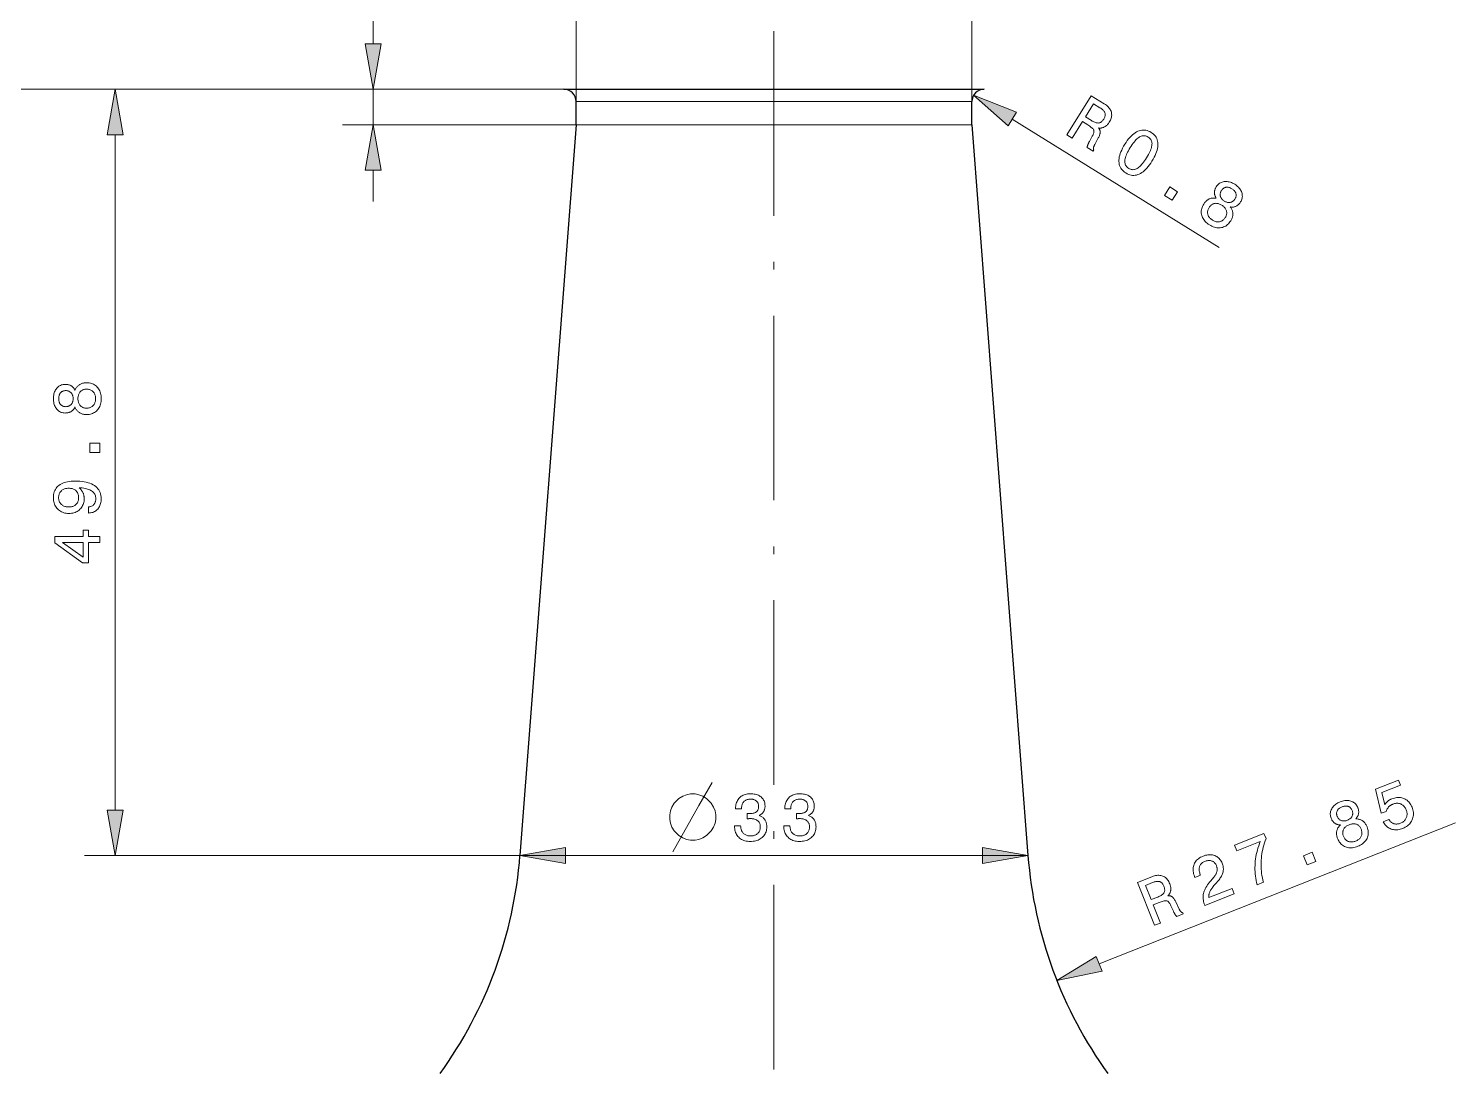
# Model space of a CAD drawing. Extents: x 0 to 297, y 0 to 420.
# Drawn here: x 60.2 to 152.9, y 317.4 to 385.3 of the extents above; entities that cross this region are included whole.
import ezdxf

# ---------------------------------------------------------------- set-up
doc = ezdxf.new("R2010")
doc.units = 0
doc.linetypes.add('DASHDOT', pattern=[18.5, 12, -3, 0.5, -3])

msp = doc.modelspace()

# ---------------------------------------------------------------- linework, layer by layer
at = {"color": 7, "lineweight": 13, "ltscale": 0.285705}
msp.add_line((82.62, 384.339), (82.62, 395.767), dxfattribs=at)
at = {"color": 7, "lineweight": 13, "ltscale": 0.185931}
for p, q in [((95.807, 380.585), (95.807, 388.022)), ((121.507, 380.585), (121.507, 388.022))]:
    msp.add_line(p, q, dxfattribs=at)
at = {"color": 7, "linetype": 'DASHDOT', "lineweight": 13}
msp.add_line((108.657, 385.172), (108.657, 147.088), dxfattribs=at)
at = {"color": 7, "lineweight": 13}
for p, q in [((95.007, 381.385), (36.833, 381.385)), ((95.007, 381.385), (63.864, 381.385)), ((119.934, 380.585), (95.807, 380.585)), ((65.864, 334.539), (65.864, 378.43)), ((119.934, 379.085), (95.807, 379.085)), ((129.779, 324.549), (152.927, 333.719)), ((92.157, 331.585), (63.864, 331.585)), ((123.137, 331.585), (92.157, 331.585)), ((95.111, 331.585), (122.202, 331.585))]:
    msp.add_line(p, q, dxfattribs=at)
at = {"color": 7, "lineweight": 13, "ltscale": 0.359678}
msp.add_line((95.007, 381.385), (80.62, 381.385), dxfattribs=at)
at = {"color": 7, "lineweight": 13, "ltscale": 0.0575}
msp.add_line((82.62, 379.085), (82.62, 381.385), dxfattribs=at)
at = {"color": 7, "lineweight": 30}
for p, q in [((95.007, 381.385), (122.307, 381.385)), ((95.807, 379.085), (92.157, 331.585)), ((121.507, 379.085), (125.157, 331.585))]:
    msp.add_line(p, q, dxfattribs=at)
at = {"color": 7, "lineweight": 30, "ltscale": 0.0375}
for p, q in [((95.807, 379.085), (95.807, 380.585)), ((121.507, 379.085), (121.507, 380.585))]:
    msp.add_line(p, q, dxfattribs=at)
at = {"color": 7, "lineweight": 13, "ltscale": 0.039327}
for p, q in [((121.507, 380.585), (119.934, 380.585)), ((121.507, 379.085), (119.934, 379.085))]:
    msp.add_line(p, q, dxfattribs=at)
at = {"color": 7, "lineweight": 13, "ltscale": 0.39531}
msp.add_line((124.138, 379.449), (137.574, 371.112), dxfattribs=at)
at = {"color": 7, "lineweight": 13, "ltscale": 0.379678}
msp.add_line((95.807, 379.085), (80.62, 379.085), dxfattribs=at)
at = {"color": 7, "lineweight": 13, "ltscale": 0.051139}
msp.add_line((82.62, 374.085), (82.62, 376.13), dxfattribs=at)
at = {"color": 7, "lineweight": 13, "ltscale": 0.050497}
msp.add_line((125.157, 331.585), (123.137, 331.585), dxfattribs=at)
at = {"color": 7, "lineweight": 13}
for points in [[(82.099, 384.339), (82.62, 381.385), (83.141, 384.339)], [(66.385, 378.43), (65.864, 381.385), (65.343, 378.43)], [(124.412, 379.891), (121.627, 381.006), (123.863, 379.006)], [(127.683, 378.426), (129.262, 380.971), (130.113, 380.443), (130.186, 380.396), (130.252, 380.347), (130.313, 380.297), (130.367, 380.245), (130.416, 380.191), (130.459, 380.137), (130.496, 380.08), (130.527, 380.022), (130.552, 379.963), (130.572, 379.902), (130.585, 379.84), (130.592, 379.777), (130.594, 379.713), (130.589, 379.649), (130.578, 379.583), (130.561, 379.516), (130.538, 379.449), (130.509, 379.38), (130.475, 379.31), (130.434, 379.24), (130.407, 379.199), (130.38, 379.161), (130.351, 379.125), (130.322, 379.091), (130.292, 379.06), (130.261, 379.031), (130.229, 379.004), (130.197, 378.98), (130.163, 378.958), (130.128, 378.938), (130.093, 378.921), (130.057, 378.906), (130.02, 378.893), (129.982, 378.883), (129.943, 378.875), (129.904, 378.87), (129.864, 378.867), (129.823, 378.866), (129.781, 378.868), (129.739, 378.872), (129.76, 378.846), (129.78, 378.82), (129.797, 378.794), (129.812, 378.768), (129.824, 378.742), (129.835, 378.716), (129.843, 378.689), (129.849, 378.663), (129.853, 378.637), (129.854, 378.611), (129.854, 378.583), (129.85, 378.553), (129.844, 378.521), (129.835, 378.487), (129.824, 378.45), (129.81, 378.411), (129.793, 378.37), (129.773, 378.326), (129.751, 378.28), (129.726, 378.232), (129.497, 377.802), (129.482, 377.774), (129.469, 377.748), (129.457, 377.723), (129.447, 377.7), (129.437, 377.677), (129.429, 377.656), (129.422, 377.636), (129.416, 377.617), (129.412, 377.6), (129.408, 377.584), (129.406, 377.568), (129.405, 377.553), (129.404, 377.538), (129.405, 377.523), (129.406, 377.508), (129.409, 377.494), (129.412, 377.48), (129.417, 377.466), (129.422, 377.453), (129.428, 377.44), (129.385, 377.37), (129, 377.609), (129, 377.621), (129.001, 377.633), (129.003, 377.646), (129.006, 377.66), (129.009, 377.674), (129.013, 377.69), (129.017, 377.706), (129.023, 377.722), (129.029, 377.74), (129.035, 377.758), (129.043, 377.777), (129.051, 377.797), (129.06, 377.818), (129.07, 377.84), (129.081, 377.864), (129.093, 377.888), (129.105, 377.913), (129.119, 377.94), (129.133, 377.967), (129.148, 377.996), (129.335, 378.336), (129.361, 378.387), (129.383, 378.434), (129.402, 378.48), (129.418, 378.522), (129.429, 378.562), (129.437, 378.6), (129.442, 378.635), (129.443, 378.667), (129.44, 378.697), (129.434, 378.724), (129.422, 378.751), (129.405, 378.779), (129.381, 378.81), (129.351, 378.842), (129.315, 378.876), (129.272, 378.912), (129.223, 378.949), (129.168, 378.989), (129.107, 379.03), (129.04, 379.073), (128.69, 379.289), (128.023, 378.215)], [(129.825, 380.191), (129.409, 380.448), (128.884, 379.601), (129.276, 379.358), (129.335, 379.323), (129.391, 379.292), (129.445, 379.265), (129.496, 379.243), (129.545, 379.225), (129.592, 379.211), (129.636, 379.201), (129.678, 379.196), (129.717, 379.194), (129.755, 379.197), (129.79, 379.204), (129.825, 379.215), (129.859, 379.231), (129.892, 379.25), (129.925, 379.273), (129.956, 379.301), (129.987, 379.333), (130.018, 379.368), (130.047, 379.408), (130.076, 379.452), (130.102, 379.496), (130.124, 379.54), (130.143, 379.582), (130.157, 379.623), (130.167, 379.663), (130.174, 379.702), (130.176, 379.74), (130.175, 379.777), (130.17, 379.813), (130.16, 379.847), (130.147, 379.881), (130.129, 379.915), (130.107, 379.95), (130.08, 379.984), (130.049, 380.018), (130.013, 380.052), (129.973, 380.087), (129.928, 380.121), (129.879, 380.156)], [(83.141, 376.13), (82.62, 379.085), (82.099, 376.13)], [(131.447, 377.812), (131.527, 377.937), (131.609, 378.053), (131.69, 378.16), (131.773, 378.258), (131.856, 378.347), (131.94, 378.427), (132.025, 378.498), (132.11, 378.56), (132.196, 378.613), (132.283, 378.657), (132.37, 378.692), (132.457, 378.717), (132.544, 378.733), (132.631, 378.74), (132.717, 378.738), (132.804, 378.726), (132.891, 378.705), (132.977, 378.675), (133.064, 378.635), (133.15, 378.586), (133.233, 378.53), (133.307, 378.47), (133.373, 378.406), (133.431, 378.338), (133.48, 378.266), (133.521, 378.189), (133.554, 378.109), (133.578, 378.024), (133.593, 377.936), (133.601, 377.843), (133.599, 377.747), (133.59, 377.647), (133.572, 377.543), (133.546, 377.436), (133.511, 377.325), (133.468, 377.211), (133.416, 377.093), (133.356, 376.971), (133.288, 376.846), (133.211, 376.718), (133.13, 376.592), (133.049, 376.476), (132.967, 376.368), (132.884, 376.27), (132.801, 376.181), (132.718, 376.101), (132.633, 376.03), (132.549, 375.969), (132.464, 375.916), (132.378, 375.872), (132.292, 375.838), (132.206, 375.813), (132.12, 375.797), (132.033, 375.791), (131.947, 375.794), (131.86, 375.806), (131.774, 375.828), (131.687, 375.858), (131.6, 375.898), (131.513, 375.948), (131.431, 376.003), (131.357, 376.063), (131.291, 376.127), (131.234, 376.195), (131.185, 376.267), (131.144, 376.344), (131.111, 376.424), (131.087, 376.509), (131.071, 376.598), (131.063, 376.691), (131.064, 376.787), (131.073, 376.888), (131.09, 376.991), (131.116, 377.098), (131.15, 377.209), (131.193, 377.323), (131.244, 377.44), (131.303, 377.561), (131.371, 377.685)], [(131.798, 377.595), (131.735, 377.491), (131.679, 377.392), (131.629, 377.297), (131.585, 377.206), (131.547, 377.118), (131.515, 377.035), (131.489, 376.956), (131.469, 376.881), (131.456, 376.81), (131.448, 376.743), (131.447, 376.68), (131.451, 376.62), (131.461, 376.562), (131.478, 376.508), (131.5, 376.457), (131.528, 376.409), (131.562, 376.365), (131.602, 376.323), (131.648, 376.284), (131.7, 376.249), (131.755, 376.218), (131.81, 376.194), (131.865, 376.176), (131.92, 376.165), (131.976, 376.161), (132.031, 376.164), (132.086, 376.173), (132.141, 376.189), (132.197, 376.212), (132.252, 376.241), (132.308, 376.277), (132.365, 376.321), (132.422, 376.372), (132.481, 376.431), (132.542, 376.497), (132.603, 376.57), (132.665, 376.65), (132.728, 376.738), (132.793, 376.834), (132.858, 376.937), (132.921, 377.041), (132.978, 377.142), (133.029, 377.238), (133.074, 377.329), (133.113, 377.417), (133.145, 377.5), (133.171, 377.579), (133.191, 377.654), (133.205, 377.724), (133.213, 377.791), (133.215, 377.853), (133.211, 377.913), (133.201, 377.969), (133.184, 378.023), (133.162, 378.074), (133.134, 378.121), (133.1, 378.166), (133.06, 378.208), (133.013, 378.246), (132.961, 378.282), (132.906, 378.313), (132.851, 378.337), (132.796, 378.354), (132.741, 378.364), (132.685, 378.368), (132.63, 378.366), (132.574, 378.356), (132.518, 378.34), (132.462, 378.317), (132.406, 378.288), (132.35, 378.251), (132.292, 378.207), (132.234, 378.156), (132.174, 378.098), (132.114, 378.032), (132.053, 377.959), (131.99, 377.879), (131.927, 377.791), (131.863, 377.697)], [(134.023, 374.492), (134.362, 375.038), (134.869, 374.724), (134.53, 374.177)], [(137.39, 374.303), (137.367, 374.34), (137.346, 374.376), (137.328, 374.413), (137.312, 374.449), (137.299, 374.486), (137.288, 374.522), (137.279, 374.559), (137.273, 374.596), (137.269, 374.633), (137.267, 374.67), (137.268, 374.707), (137.272, 374.744), (137.277, 374.781), (137.285, 374.819), (137.296, 374.857), (137.309, 374.895), (137.324, 374.933), (137.342, 374.971), (137.363, 375.009), (137.386, 375.048), (137.423, 375.104), (137.464, 375.155), (137.508, 375.201), (137.555, 375.242), (137.605, 375.279), (137.658, 375.31), (137.713, 375.337), (137.772, 375.358), (137.834, 375.375), (137.9, 375.387), (137.966, 375.393), (138.033, 375.395), (138.101, 375.391), (138.169, 375.381), (138.237, 375.367), (138.306, 375.347), (138.375, 375.322), (138.445, 375.291), (138.515, 375.255), (138.585, 375.214), (138.654, 375.169), (138.717, 375.122), (138.776, 375.073), (138.829, 375.022), (138.877, 374.97), (138.921, 374.915), (138.959, 374.858), (138.992, 374.8), (139.021, 374.739), (139.044, 374.676), (139.062, 374.613), (139.075, 374.55), (139.081, 374.488), (139.082, 374.426), (139.077, 374.365), (139.067, 374.304), (139.05, 374.244), (139.028, 374.184), (139.001, 374.125), (138.967, 374.067), (138.943, 374.029), (138.917, 373.993), (138.891, 373.96), (138.863, 373.929), (138.835, 373.9), (138.806, 373.873), (138.776, 373.849), (138.746, 373.827), (138.714, 373.807), (138.682, 373.79), (138.648, 373.775), (138.614, 373.762), (138.578, 373.751), (138.541, 373.743), (138.504, 373.736), (138.465, 373.732), (138.425, 373.731), (138.385, 373.731), (138.343, 373.734), (138.3, 373.739), (138.331, 373.697), (138.358, 373.654), (138.382, 373.612), (138.404, 373.568), (138.422, 373.525), (138.437, 373.481), (138.449, 373.436), (138.458, 373.392), (138.463, 373.346), (138.466, 373.301), (138.466, 373.255), (138.462, 373.209), (138.456, 373.163), (138.446, 373.116), (138.434, 373.07), (138.418, 373.023), (138.399, 372.976), (138.377, 372.929), (138.353, 372.882), (138.325, 372.835), (138.278, 372.765), (138.228, 372.7), (138.175, 372.641), (138.119, 372.589), (138.061, 372.542), (137.999, 372.501), (137.935, 372.466), (137.867, 372.437), (137.797, 372.414), (137.724, 372.397), (137.649, 372.386), (137.574, 372.381), (137.498, 372.383), (137.421, 372.391), (137.344, 372.406), (137.266, 372.427), (137.187, 372.454), (137.108, 372.488), (137.028, 372.529), (136.948, 372.575), (136.87, 372.627), (136.799, 372.68), (136.733, 372.736), (136.674, 372.794), (136.62, 372.854), (136.573, 372.917), (136.532, 372.982), (136.496, 373.049), (136.467, 373.119), (136.444, 373.191), (136.427, 373.264), (136.417, 373.337), (136.413, 373.41), (136.416, 373.483), (136.425, 373.557), (136.441, 373.63), (136.464, 373.703), (136.493, 373.776), (136.529, 373.85), (136.571, 373.923), (136.601, 373.969), (136.632, 374.012), (136.665, 374.053), (136.698, 374.09), (136.733, 374.125), (136.769, 374.157), (136.806, 374.186), (136.845, 374.212), (136.885, 374.236), (136.926, 374.257), (136.968, 374.275), (137.011, 374.29), (137.055, 374.302), (137.1, 374.311), (137.145, 374.317), (137.192, 374.32), (137.24, 374.32), (137.289, 374.318), (137.339, 374.312)], [(137.717, 374.803), (137.696, 374.766), (137.678, 374.729), (137.664, 374.693), (137.653, 374.656), (137.645, 374.619), (137.641, 374.582), (137.639, 374.545), (137.641, 374.508), (137.647, 374.471), (137.656, 374.434), (137.668, 374.397), (137.682, 374.362), (137.7, 374.328), (137.721, 374.295), (137.745, 374.263), (137.772, 374.233), (137.801, 374.203), (137.834, 374.175), (137.87, 374.149), (137.908, 374.123), (137.949, 374.1), (137.989, 374.079), (138.029, 374.062), (138.068, 374.049), (138.108, 374.038), (138.147, 374.031), (138.186, 374.027), (138.224, 374.026), (138.262, 374.028), (138.301, 374.034), (138.338, 374.042), (138.373, 374.054), (138.408, 374.068), (138.44, 374.086), (138.471, 374.106), (138.501, 374.13), (138.529, 374.156), (138.555, 374.185), (138.58, 374.217), (138.604, 374.252), (138.625, 374.289), (138.642, 374.325), (138.657, 374.362), (138.668, 374.398), (138.676, 374.434), (138.68, 374.47), (138.681, 374.506), (138.679, 374.542), (138.673, 374.578), (138.664, 374.613), (138.652, 374.648), (138.637, 374.683), (138.618, 374.716), (138.597, 374.748), (138.572, 374.779), (138.544, 374.809), (138.514, 374.839), (138.48, 374.867), (138.443, 374.894), (138.403, 374.92), (138.362, 374.944), (138.321, 374.965), (138.281, 374.983), (138.242, 374.997), (138.203, 375.008), (138.164, 375.016), (138.126, 375.021), (138.088, 375.023), (138.051, 375.021), (138.014, 375.017), (137.978, 375.009), (137.943, 374.998), (137.91, 374.984), (137.878, 374.967), (137.848, 374.948), (137.819, 374.925), (137.791, 374.899), (137.765, 374.87), (137.74, 374.838)], [(136.928, 373.711), (136.902, 373.665), (136.879, 373.619), (136.86, 373.573), (136.845, 373.527), (136.834, 373.481), (136.827, 373.436), (136.825, 373.391), (136.826, 373.346), (136.831, 373.301), (136.841, 373.256), (136.854, 373.212), (136.871, 373.17), (136.891, 373.129), (136.916, 373.09), (136.944, 373.052), (136.975, 373.015), (137.011, 372.98), (137.05, 372.946), (137.093, 372.914), (137.139, 372.884), (137.188, 372.855), (137.236, 372.831), (137.284, 372.811), (137.331, 372.794), (137.378, 372.782), (137.425, 372.774), (137.471, 372.77), (137.517, 372.769), (137.562, 372.773), (137.607, 372.78), (137.651, 372.792), (137.694, 372.807), (137.735, 372.826), (137.774, 372.848), (137.812, 372.875), (137.848, 372.905), (137.882, 372.938), (137.915, 372.976), (137.947, 373.017), (137.976, 373.061), (138.001, 373.105), (138.022, 373.148), (138.039, 373.191), (138.053, 373.234), (138.062, 373.277), (138.067, 373.32), (138.069, 373.363), (138.066, 373.406), (138.06, 373.448), (138.049, 373.491), (138.035, 373.533), (138.018, 373.574), (137.996, 373.613), (137.971, 373.652), (137.942, 373.689), (137.91, 373.725), (137.873, 373.759), (137.834, 373.793), (137.79, 373.825), (137.743, 373.856), (137.694, 373.885), (137.646, 373.909), (137.599, 373.93), (137.552, 373.947), (137.505, 373.96), (137.46, 373.969), (137.414, 373.974), (137.369, 373.976), (137.325, 373.974), (137.281, 373.968), (137.238, 373.958), (137.197, 373.945), (137.158, 373.928), (137.12, 373.908), (137.084, 373.884), (137.049, 373.857), (137.017, 373.826), (136.986, 373.791), (136.956, 373.753)], [(63.249, 360.743), (63.23, 360.705), (63.21, 360.668), (63.189, 360.633), (63.166, 360.601), (63.142, 360.57), (63.117, 360.541), (63.09, 360.515), (63.062, 360.49), (63.033, 360.467), (63.003, 360.446), (62.971, 360.427), (62.937, 360.41), (62.903, 360.396), (62.866, 360.383), (62.829, 360.372), (62.79, 360.363), (62.749, 360.356), (62.707, 360.351), (62.664, 360.348), (62.619, 360.347), (62.551, 360.35), (62.487, 360.357), (62.424, 360.37), (62.365, 360.388), (62.307, 360.412), (62.253, 360.44), (62.201, 360.474), (62.151, 360.512), (62.105, 360.556), (62.06, 360.605), (62.019, 360.659), (61.983, 360.715), (61.951, 360.774), (61.923, 360.837), (61.899, 360.903), (61.88, 360.972), (61.865, 361.044), (61.854, 361.119), (61.847, 361.197), (61.845, 361.279), (61.847, 361.361), (61.854, 361.439), (61.865, 361.515), (61.88, 361.587), (61.899, 361.656), (61.923, 361.722), (61.951, 361.784), (61.983, 361.844), (62.019, 361.9), (62.06, 361.953), (62.105, 362.001), (62.151, 362.045), (62.201, 362.083), (62.253, 362.116), (62.307, 362.145), (62.365, 362.168), (62.424, 362.186), (62.487, 362.198), (62.551, 362.206), (62.619, 362.209), (62.664, 362.208), (62.708, 362.205), (62.75, 362.2), (62.791, 362.193), (62.83, 362.184), (62.868, 362.174), (62.904, 362.161), (62.939, 362.147), (62.973, 362.13), (63.005, 362.112), (63.035, 362.091), (63.064, 362.069), (63.092, 362.044), (63.119, 362.018), (63.144, 361.989), (63.168, 361.958), (63.19, 361.925), (63.211, 361.89), (63.231, 361.853), (63.249, 361.814), (63.269, 361.863), (63.29, 361.908), (63.314, 361.952), (63.339, 361.992), (63.367, 362.031), (63.396, 362.067), (63.428, 362.1), (63.461, 362.132), (63.496, 362.16), (63.534, 362.187), (63.573, 362.21), (63.614, 362.232), (63.657, 362.25), (63.701, 362.267), (63.747, 362.281), (63.795, 362.292), (63.845, 362.301), (63.896, 362.307), (63.949, 362.311), (64.004, 362.312), (64.089, 362.309), (64.17, 362.301), (64.248, 362.287), (64.322, 362.267), (64.392, 362.242), (64.46, 362.211), (64.523, 362.175), (64.583, 362.133), (64.64, 362.086), (64.693, 362.033), (64.742, 361.975), (64.786, 361.913), (64.825, 361.847), (64.858, 361.778), (64.886, 361.705), (64.909, 361.627), (64.927, 361.546), (64.94, 361.461), (64.948, 361.372), (64.951, 361.279), (64.948, 361.186), (64.94, 361.097), (64.927, 361.012), (64.909, 360.931), (64.886, 360.854), (64.858, 360.78), (64.825, 360.711), (64.786, 360.645), (64.742, 360.584), (64.693, 360.526), (64.64, 360.473), (64.583, 360.426), (64.523, 360.384), (64.46, 360.348), (64.392, 360.318), (64.322, 360.293), (64.248, 360.273), (64.17, 360.259), (64.089, 360.251), (64.004, 360.248), (63.949, 360.249), (63.896, 360.253), (63.845, 360.259), (63.795, 360.268), (63.747, 360.279), (63.701, 360.293), (63.657, 360.309), (63.614, 360.328), (63.573, 360.35), (63.534, 360.373), (63.496, 360.4), (63.461, 360.428), (63.428, 360.459), (63.396, 360.493), (63.367, 360.529), (63.339, 360.567), (63.314, 360.607), (63.29, 360.65), (63.269, 360.696)], [(62.653, 360.758), (62.695, 360.76), (62.735, 360.764), (62.774, 360.771), (62.811, 360.781), (62.847, 360.794), (62.88, 360.809), (62.912, 360.828), (62.943, 360.849), (62.971, 360.873), (62.998, 360.901), (63.023, 360.93), (63.045, 360.961), (63.065, 360.994), (63.082, 361.029), (63.096, 361.066), (63.108, 361.105), (63.117, 361.146), (63.124, 361.188), (63.128, 361.233), (63.129, 361.279), (63.128, 361.326), (63.124, 361.37), (63.117, 361.413), (63.108, 361.454), (63.096, 361.493), (63.082, 361.53), (63.065, 361.565), (63.045, 361.599), (63.023, 361.63), (62.998, 361.659), (62.971, 361.686), (62.943, 361.711), (62.912, 361.732), (62.88, 361.751), (62.847, 361.766), (62.811, 361.779), (62.774, 361.789), (62.735, 361.796), (62.695, 361.8), (62.653, 361.802), (62.611, 361.8), (62.57, 361.796), (62.532, 361.789), (62.495, 361.78), (62.461, 361.767), (62.428, 361.752), (62.397, 361.734), (62.367, 361.713), (62.34, 361.689), (62.314, 361.663), (62.291, 361.634), (62.27, 361.603), (62.251, 361.57), (62.235, 361.534), (62.222, 361.497), (62.211, 361.458), (62.202, 361.416), (62.196, 361.373), (62.192, 361.327), (62.191, 361.279), (62.192, 361.231), (62.196, 361.186), (62.202, 361.143), (62.211, 361.102), (62.222, 361.062), (62.235, 361.025), (62.251, 360.99), (62.27, 360.957), (62.291, 360.926), (62.314, 360.897), (62.34, 360.871), (62.367, 360.847), (62.397, 360.826), (62.428, 360.808), (62.461, 360.793), (62.495, 360.78), (62.532, 360.771), (62.57, 360.764), (62.611, 360.76)], [(63.996, 360.663), (64.049, 360.665), (64.101, 360.67), (64.15, 360.678), (64.196, 360.69), (64.241, 360.705), (64.283, 360.723), (64.323, 360.744), (64.361, 360.769), (64.396, 360.797), (64.429, 360.829), (64.459, 360.863), (64.486, 360.9), (64.51, 360.939), (64.531, 360.98), (64.548, 361.024), (64.562, 361.07), (64.574, 361.119), (64.582, 361.17), (64.586, 361.223), (64.588, 361.279), (64.586, 361.335), (64.582, 361.389), (64.574, 361.44), (64.562, 361.489), (64.548, 361.535), (64.531, 361.579), (64.51, 361.621), (64.486, 361.66), (64.459, 361.697), (64.429, 361.731), (64.396, 361.763), (64.361, 361.791), (64.323, 361.816), (64.283, 361.837), (64.241, 361.855), (64.196, 361.87), (64.15, 361.882), (64.101, 361.89), (64.049, 361.895), (63.996, 361.897), (63.946, 361.895), (63.898, 361.89), (63.852, 361.882), (63.809, 361.87), (63.767, 361.856), (63.728, 361.837), (63.691, 361.816), (63.656, 361.791), (63.623, 361.763), (63.592, 361.732), (63.564, 361.698), (63.538, 361.661), (63.516, 361.622), (63.497, 361.581), (63.48, 361.537), (63.467, 361.49), (63.457, 361.441), (63.449, 361.389), (63.445, 361.335), (63.443, 361.279), (63.445, 361.223), (63.449, 361.169), (63.457, 361.118), (63.467, 361.069), (63.48, 361.023), (63.497, 360.979), (63.516, 360.937), (63.538, 360.898), (63.564, 360.862), (63.592, 360.828), (63.623, 360.797), (63.656, 360.769), (63.691, 360.744), (63.728, 360.723), (63.767, 360.704), (63.809, 360.69), (63.852, 360.678), (63.898, 360.67), (63.946, 360.665)], [(64.864, 357.783), (64.221, 357.783), (64.221, 358.38), (64.864, 358.38)], [(64.122, 353.847), (64.122, 354.244), (64.166, 354.247), (64.208, 354.253), (64.248, 354.262), (64.287, 354.273), (64.323, 354.287), (64.357, 354.304), (64.389, 354.323), (64.42, 354.345), (64.448, 354.369), (64.474, 354.397), (64.498, 354.426), (64.52, 354.458), (64.539, 354.491), (64.555, 354.527), (64.569, 354.565), (64.58, 354.604), (64.589, 354.646), (64.596, 354.69), (64.599, 354.736), (64.601, 354.783), (64.598, 354.848), (64.59, 354.909), (64.576, 354.967), (64.558, 355.022), (64.533, 355.074), (64.504, 355.123), (64.469, 355.169), (64.429, 355.211), (64.383, 355.251), (64.332, 355.287), (64.275, 355.321), (64.213, 355.352), (64.145, 355.379), (64.072, 355.404), (63.993, 355.426), (63.908, 355.445), (63.818, 355.461), (63.722, 355.474), (63.62, 355.484), (63.513, 355.492), (63.545, 355.466), (63.575, 355.439), (63.604, 355.411), (63.632, 355.382), (63.657, 355.352), (63.681, 355.32), (63.704, 355.288), (63.725, 355.254), (63.744, 355.22), (63.762, 355.184), (63.778, 355.147), (63.792, 355.11), (63.805, 355.071), (63.816, 355.032), (63.825, 354.992), (63.832, 354.951), (63.838, 354.91), (63.843, 354.867), (63.845, 354.824), (63.846, 354.779), (63.843, 354.696), (63.835, 354.615), (63.821, 354.538), (63.802, 354.464), (63.778, 354.393), (63.748, 354.326), (63.712, 354.262), (63.671, 354.2), (63.625, 354.143), (63.573, 354.088), (63.517, 354.037), (63.457, 353.992), (63.393, 353.952), (63.327, 353.918), (63.256, 353.889), (63.183, 353.865), (63.105, 353.846), (63.025, 353.833), (62.941, 353.825), (62.853, 353.822), (62.765, 353.825), (62.68, 353.833), (62.599, 353.847), (62.521, 353.867), (62.446, 353.893), (62.375, 353.923), (62.307, 353.96), (62.243, 354.002), (62.182, 354.05), (62.125, 354.104), (62.071, 354.162), (62.024, 354.223), (61.982, 354.288), (61.946, 354.357), (61.915, 354.429), (61.89, 354.504), (61.87, 354.583), (61.856, 354.665), (61.848, 354.751), (61.845, 354.84), (61.849, 354.943), (61.86, 355.041), (61.878, 355.133), (61.904, 355.221), (61.936, 355.304), (61.976, 355.382), (62.024, 355.455), (62.079, 355.523), (62.141, 355.586), (62.21, 355.645), (62.286, 355.698), (62.369, 355.745), (62.458, 355.787), (62.553, 355.823), (62.655, 355.854), (62.764, 355.879), (62.879, 355.899), (63, 355.913), (63.128, 355.921), (63.262, 355.924), (63.421, 355.921), (63.572, 355.912), (63.715, 355.897), (63.852, 355.876), (63.98, 355.85), (64.102, 355.817), (64.215, 355.778), (64.322, 355.734), (64.421, 355.683), (64.512, 355.627), (64.595, 355.565), (64.67, 355.498), (64.736, 355.426), (64.793, 355.348), (64.841, 355.266), (64.88, 355.179), (64.911, 355.087), (64.933, 354.989), (64.946, 354.887), (64.951, 354.779), (64.948, 354.696), (64.942, 354.616), (64.93, 354.539), (64.914, 354.466), (64.894, 354.397), (64.869, 354.33), (64.84, 354.268), (64.806, 354.209), (64.768, 354.153), (64.725, 354.1), (64.678, 354.052), (64.629, 354.009), (64.576, 353.971), (64.52, 353.939), (64.461, 353.911), (64.4, 353.888), (64.335, 353.87), (64.267, 353.858), (64.196, 353.85)], [(62.849, 354.24), (62.906, 354.241), (62.96, 354.246), (63.013, 354.254), (63.063, 354.265), (63.11, 354.28), (63.156, 354.298), (63.199, 354.319), (63.239, 354.343), (63.278, 354.37), (63.314, 354.401), (63.347, 354.434), (63.376, 354.47), (63.402, 354.507), (63.425, 354.547), (63.444, 354.588), (63.46, 354.632), (63.472, 354.678), (63.481, 354.726), (63.486, 354.776), (63.487, 354.828), (63.486, 354.886), (63.481, 354.941), (63.472, 354.993), (63.46, 355.043), (63.445, 355.091), (63.426, 355.136), (63.403, 355.178), (63.378, 355.218), (63.348, 355.256), (63.316, 355.291), (63.28, 355.322), (63.242, 355.351), (63.201, 355.376), (63.158, 355.398), (63.112, 355.416), (63.064, 355.431), (63.013, 355.443), (62.959, 355.451), (62.903, 355.456), (62.844, 355.458), (62.785, 355.456), (62.729, 355.451), (62.675, 355.443), (62.623, 355.431), (62.574, 355.416), (62.527, 355.398), (62.483, 355.376), (62.441, 355.351), (62.402, 355.322), (62.365, 355.291), (62.331, 355.256), (62.301, 355.219), (62.274, 355.18), (62.251, 355.138), (62.231, 355.094), (62.215, 355.048), (62.203, 355), (62.194, 354.949), (62.188, 354.896), (62.187, 354.84), (62.189, 354.787), (62.194, 354.737), (62.203, 354.688), (62.216, 354.641), (62.232, 354.597), (62.252, 354.554), (62.276, 354.514), (62.303, 354.475), (62.334, 354.439), (62.369, 354.405), (62.407, 354.374), (62.447, 354.345), (62.489, 354.321), (62.533, 354.299), (62.58, 354.281), (62.629, 354.266), (62.681, 354.254), (62.734, 354.246), (62.79, 354.241)], [(64.864, 351.923), (64.122, 351.923), (64.122, 350.605), (63.743, 350.605), (61.932, 351.918), (61.932, 352.311), (63.776, 352.311), (63.776, 352.739), (64.122, 352.739), (64.122, 352.311), (64.864, 352.311)], [(63.776, 350.968), (63.776, 351.923), (62.433, 351.923)], [(148.235, 333.777), (148.607, 333.924), (148.632, 333.885), (148.658, 333.848), (148.686, 333.814), (148.715, 333.783), (148.746, 333.755), (148.779, 333.73), (148.812, 333.707), (148.848, 333.687), (148.885, 333.67), (148.923, 333.656), (148.963, 333.645), (149.003, 333.637), (149.044, 333.632), (149.086, 333.63), (149.128, 333.631), (149.171, 333.635), (149.215, 333.643), (149.259, 333.653), (149.304, 333.667), (149.349, 333.683), (149.404, 333.707), (149.454, 333.733), (149.502, 333.761), (149.545, 333.792), (149.585, 333.826), (149.622, 333.862), (149.655, 333.901), (149.684, 333.942), (149.71, 333.986), (149.733, 334.032), (149.751, 334.08), (149.765, 334.129), (149.775, 334.179), (149.781, 334.229), (149.782, 334.28), (149.779, 334.332), (149.772, 334.385), (149.761, 334.439), (149.745, 334.493), (149.725, 334.549), (149.702, 334.604), (149.675, 334.655), (149.647, 334.703), (149.616, 334.747), (149.582, 334.787), (149.546, 334.824), (149.508, 334.857), (149.467, 334.887), (149.423, 334.912), (149.377, 334.935), (149.33, 334.953), (149.281, 334.967), (149.232, 334.976), (149.181, 334.982), (149.13, 334.983), (149.077, 334.98), (149.024, 334.972), (148.97, 334.96), (148.914, 334.944), (148.858, 334.924), (148.826, 334.91), (148.795, 334.896), (148.765, 334.88), (148.736, 334.864), (148.709, 334.846), (148.682, 334.827), (148.657, 334.807), (148.632, 334.786), (148.609, 334.765), (148.587, 334.742), (148.565, 334.717), (148.545, 334.692), (148.527, 334.666), (148.509, 334.639), (148.493, 334.611), (148.477, 334.582), (148.463, 334.552), (148.451, 334.521), (148.439, 334.49), (148.428, 334.457), (148.109, 334.33), (147.743, 335.895), (149.233, 336.485), (149.363, 336.156), (148.142, 335.672), (148.328, 334.877), (148.341, 334.902), (148.356, 334.927), (148.371, 334.951), (148.388, 334.975), (148.406, 334.998), (148.425, 335.02), (148.445, 335.042), (148.466, 335.064), (148.488, 335.085), (148.511, 335.105), (148.535, 335.125), (148.559, 335.143), (148.585, 335.162), (148.612, 335.179), (148.639, 335.196), (148.668, 335.212), (148.697, 335.227), (148.727, 335.242), (148.758, 335.255), (148.789, 335.269), (148.874, 335.299), (148.958, 335.324), (149.041, 335.342), (149.122, 335.353), (149.202, 335.358), (149.28, 335.357), (149.358, 335.349), (149.433, 335.335), (149.508, 335.314), (149.581, 335.287), (149.652, 335.255), (149.718, 335.216), (149.781, 335.173), (149.839, 335.125), (149.894, 335.071), (149.945, 335.012), (149.991, 334.947), (150.034, 334.878), (150.073, 334.803), (150.108, 334.723), (150.139, 334.635), (150.163, 334.549), (150.181, 334.464), (150.192, 334.381), (150.196, 334.298), (150.193, 334.216), (150.183, 334.136), (150.166, 334.057), (150.143, 333.978), (150.112, 333.901), (150.075, 333.827), (150.033, 333.757), (149.986, 333.691), (149.932, 333.628), (149.874, 333.571), (149.81, 333.517), (149.74, 333.467), (149.665, 333.422), (149.584, 333.38), (149.498, 333.343), (149.419, 333.314), (149.342, 333.291), (149.266, 333.274), (149.19, 333.262), (149.115, 333.256), (149.042, 333.255), (148.969, 333.259), (148.897, 333.27), (148.826, 333.285), (148.756, 333.306), (148.688, 333.333), (148.624, 333.363), (148.563, 333.399), (148.506, 333.439), (148.452, 333.484), (148.401, 333.533), (148.355, 333.587), (148.311, 333.646), (148.271, 333.709)], [(103.532, 335.585), (103.232, 335.585), (102.982, 335.535), (102.732, 335.435), (102.482, 335.285), (102.182, 334.985), (102.032, 334.735), (101.932, 334.485), (101.882, 334.235), (101.882, 333.935), (101.932, 333.685), (102.032, 333.435), (102.182, 333.185), (102.482, 332.885), (102.732, 332.735), (102.982, 332.635), (103.232, 332.585), (103.532, 332.585), (103.782, 332.635), (104.032, 332.735), (104.282, 332.885), (104.582, 333.185), (104.732, 333.435), (104.832, 333.685), (104.882, 333.935), (104.882, 334.235), (104.832, 334.485), (104.732, 334.735), (104.582, 334.985), (104.282, 335.285), (104.032, 335.435), (103.782, 335.535)], [(106.093, 333.525), (106.492, 333.525), (106.495, 333.463), (106.501, 333.404), (106.51, 333.348), (106.523, 333.295), (106.538, 333.244), (106.557, 333.197), (106.58, 333.152), (106.605, 333.11), (106.634, 333.071), (106.666, 333.035), (106.7, 333.002), (106.738, 332.972), (106.778, 332.946), (106.821, 332.923), (106.867, 332.904), (106.915, 332.889), (106.966, 332.876), (107.019, 332.868), (107.076, 332.863), (107.135, 332.861), (107.192, 332.862), (107.248, 332.867), (107.3, 332.875), (107.351, 332.886), (107.398, 332.9), (107.444, 332.918), (107.486, 332.938), (107.527, 332.962), (107.564, 332.989), (107.6, 333.019), (107.632, 333.052), (107.661, 333.087), (107.686, 333.124), (107.708, 333.164), (107.727, 333.207), (107.742, 333.251), (107.754, 333.298), (107.762, 333.347), (107.768, 333.399), (107.769, 333.453), (107.768, 333.502), (107.763, 333.549), (107.754, 333.594), (107.742, 333.636), (107.727, 333.676), (107.709, 333.714), (107.687, 333.75), (107.662, 333.784), (107.633, 333.815), (107.602, 333.844), (107.567, 333.871), (107.529, 333.895), (107.489, 333.916), (107.446, 333.934), (107.4, 333.949), (107.352, 333.962), (107.3, 333.972), (107.246, 333.979), (107.19, 333.983), (107.13, 333.984), (107.122, 333.984), (107.113, 333.984), (107.105, 333.984), (107.096, 333.984), (107.087, 333.984), (107.078, 333.984), (107.069, 333.983), (107.06, 333.983), (107.051, 333.983), (107.042, 333.982), (107.032, 333.982), (107.022, 333.981), (107.011, 333.981), (107, 333.98), (106.988, 333.98), (106.976, 333.979), (106.963, 333.978), (106.949, 333.978), (106.935, 333.977), (106.92, 333.976), (106.92, 334.315), (106.929, 334.315), (106.938, 334.315), (106.947, 334.314), (106.956, 334.314), (106.965, 334.314), (106.974, 334.313), (106.982, 334.313), (106.991, 334.313), (107, 334.313), (107.008, 334.312), (107.017, 334.312), (107.025, 334.312), (107.033, 334.312), (107.041, 334.312), (107.049, 334.312), (107.056, 334.311), (107.064, 334.311), (107.072, 334.311), (107.079, 334.311), (107.086, 334.311), (107.143, 334.312), (107.197, 334.316), (107.247, 334.322), (107.295, 334.33), (107.339, 334.34), (107.381, 334.353), (107.42, 334.368), (107.455, 334.385), (107.488, 334.404), (107.517, 334.426), (107.544, 334.45), (107.568, 334.477), (107.589, 334.506), (107.607, 334.537), (107.622, 334.571), (107.635, 334.608), (107.645, 334.646), (107.652, 334.688), (107.656, 334.731), (107.658, 334.777), (107.656, 334.822), (107.652, 334.864), (107.645, 334.904), (107.636, 334.942), (107.624, 334.979), (107.609, 335.012), (107.591, 335.044), (107.57, 335.074), (107.547, 335.102), (107.522, 335.127), (107.493, 335.15), (107.462, 335.171), (107.429, 335.189), (107.394, 335.205), (107.356, 335.219), (107.315, 335.23), (107.273, 335.238), (107.228, 335.245), (107.18, 335.248), (107.13, 335.249), (107.074, 335.248), (107.021, 335.243), (106.971, 335.235), (106.923, 335.223), (106.878, 335.209), (106.836, 335.191), (106.797, 335.17), (106.76, 335.146), (106.726, 335.118), (106.695, 335.087), (106.667, 335.053), (106.642, 335.016), (106.619, 334.976), (106.6, 334.933), (106.584, 334.887), (106.57, 334.838), (106.56, 334.785), (106.552, 334.73), (106.548, 334.672), (106.546, 334.611), (106.163, 334.611), (106.163, 334.64), (106.165, 334.726), (106.173, 334.809), (106.186, 334.888), (106.204, 334.964), (106.227, 335.036), (106.255, 335.104), (106.288, 335.169), (106.327, 335.23), (106.37, 335.288), (106.419, 335.342), (106.472, 335.392), (106.529, 335.436), (106.589, 335.475), (106.652, 335.509), (106.72, 335.538), (106.79, 335.562), (106.865, 335.58), (106.943, 335.593), (107.024, 335.601), (107.109, 335.604), (107.199, 335.601), (107.285, 335.595), (107.367, 335.584), (107.444, 335.57), (107.517, 335.55), (107.587, 335.527), (107.652, 335.499), (107.712, 335.467), (107.769, 335.431), (107.822, 335.391), (107.87, 335.346), (107.913, 335.299), (107.951, 335.248), (107.984, 335.193), (108.012, 335.136), (108.034, 335.074), (108.052, 335.01), (108.065, 334.942), (108.072, 334.871), (108.075, 334.796), (108.074, 334.753), (108.071, 334.712), (108.066, 334.672), (108.06, 334.633), (108.051, 334.595), (108.04, 334.558), (108.028, 334.523), (108.014, 334.489), (107.997, 334.457), (107.979, 334.425), (107.959, 334.395), (107.937, 334.366), (107.913, 334.339), (107.888, 334.314), (107.86, 334.29), (107.831, 334.267), (107.8, 334.246), (107.767, 334.226), (107.732, 334.208), (107.695, 334.191), (107.743, 334.172), (107.788, 334.152), (107.83, 334.129), (107.871, 334.104), (107.909, 334.078), (107.944, 334.049), (107.978, 334.019), (108.008, 333.986), (108.037, 333.951), (108.063, 333.915), (108.087, 333.877), (108.109, 333.836), (108.127, 333.795), (108.144, 333.751), (108.157, 333.706), (108.169, 333.659), (108.177, 333.61), (108.184, 333.559), (108.188, 333.507), (108.189, 333.453), (108.186, 333.368), (108.177, 333.287), (108.162, 333.209), (108.142, 333.135), (108.115, 333.064), (108.083, 332.996), (108.044, 332.932), (108, 332.871), (107.95, 332.814), (107.894, 332.76), (107.833, 332.71), (107.768, 332.665), (107.699, 332.626), (107.626, 332.592), (107.55, 332.564), (107.47, 332.54), (107.385, 332.522), (107.297, 332.509), (107.205, 332.501), (107.109, 332.498), (107.018, 332.501), (106.931, 332.509), (106.848, 332.523), (106.768, 332.542), (106.692, 332.566), (106.62, 332.596), (106.552, 332.631), (106.487, 332.672), (106.426, 332.718), (106.369, 332.77), (106.317, 332.826), (106.27, 332.886), (106.229, 332.95), (106.193, 333.017), (106.162, 333.087), (106.137, 333.162), (106.118, 333.24), (106.104, 333.321), (106.096, 333.407), (106.093, 333.495)], [(109.291, 333.525), (109.69, 333.525), (109.693, 333.463), (109.699, 333.404), (109.708, 333.348), (109.721, 333.295), (109.736, 333.244), (109.755, 333.197), (109.778, 333.152), (109.803, 333.11), (109.832, 333.071), (109.864, 333.035), (109.899, 333.002), (109.936, 332.972), (109.976, 332.946), (110.019, 332.923), (110.065, 332.904), (110.113, 332.889), (110.164, 332.876), (110.218, 332.868), (110.274, 332.863), (110.333, 332.861), (110.391, 332.862), (110.446, 332.867), (110.499, 332.875), (110.549, 332.886), (110.597, 332.9), (110.642, 332.918), (110.685, 332.938), (110.725, 332.962), (110.763, 332.989), (110.798, 333.019), (110.83, 333.052), (110.859, 333.087), (110.884, 333.124), (110.906, 333.164), (110.925, 333.207), (110.94, 333.251), (110.952, 333.298), (110.961, 333.347), (110.966, 333.399), (110.967, 333.453), (110.966, 333.502), (110.961, 333.549), (110.952, 333.594), (110.941, 333.636), (110.926, 333.676), (110.907, 333.714), (110.885, 333.75), (110.86, 333.784), (110.832, 333.815), (110.8, 333.844), (110.765, 333.871), (110.727, 333.895), (110.687, 333.916), (110.644, 333.934), (110.598, 333.949), (110.55, 333.962), (110.499, 333.972), (110.445, 333.979), (110.388, 333.983), (110.329, 333.984), (110.32, 333.984), (110.312, 333.984), (110.303, 333.984), (110.294, 333.984), (110.285, 333.984), (110.277, 333.984), (110.268, 333.983), (110.258, 333.983), (110.249, 333.983), (110.24, 333.982), (110.231, 333.982), (110.22, 333.981), (110.21, 333.981), (110.198, 333.98), (110.186, 333.98), (110.174, 333.979), (110.161, 333.978), (110.147, 333.978), (110.133, 333.977), (110.118, 333.976), (110.118, 334.315), (110.127, 334.315), (110.136, 334.315), (110.145, 334.314), (110.154, 334.314), (110.163, 334.314), (110.172, 334.313), (110.181, 334.313), (110.189, 334.313), (110.198, 334.313), (110.206, 334.312), (110.215, 334.312), (110.223, 334.312), (110.231, 334.312), (110.239, 334.312), (110.247, 334.312), (110.255, 334.311), (110.262, 334.311), (110.27, 334.311), (110.277, 334.311), (110.284, 334.311), (110.341, 334.312), (110.395, 334.316), (110.445, 334.322), (110.493, 334.33), (110.538, 334.34), (110.579, 334.353), (110.618, 334.368), (110.653, 334.385), (110.686, 334.404), (110.715, 334.426), (110.742, 334.45), (110.766, 334.477), (110.787, 334.506), (110.805, 334.537), (110.821, 334.571), (110.833, 334.608), (110.843, 334.646), (110.85, 334.688), (110.854, 334.731), (110.856, 334.777), (110.854, 334.822), (110.85, 334.864), (110.843, 334.904), (110.834, 334.942), (110.822, 334.979), (110.807, 335.012), (110.789, 335.044), (110.769, 335.074), (110.746, 335.102), (110.72, 335.127), (110.691, 335.15), (110.661, 335.171), (110.627, 335.189), (110.592, 335.205), (110.554, 335.219), (110.514, 335.23), (110.471, 335.238), (110.426, 335.245), (110.378, 335.248), (110.329, 335.249), (110.273, 335.248), (110.219, 335.243), (110.169, 335.235), (110.121, 335.223), (110.076, 335.209), (110.034, 335.191), (109.995, 335.17), (109.958, 335.146), (109.924, 335.118), (109.893, 335.087), (109.865, 335.053), (109.84, 335.016), (109.817, 334.976), (109.798, 334.933), (109.782, 334.887), (109.768, 334.838), (109.758, 334.785), (109.751, 334.73), (109.746, 334.672), (109.745, 334.611), (109.361, 334.611), (109.361, 334.64), (109.364, 334.726), (109.371, 334.809), (109.384, 334.888), (109.402, 334.964), (109.425, 335.036), (109.453, 335.104), (109.486, 335.169), (109.525, 335.23), (109.568, 335.288), (109.617, 335.342), (109.67, 335.392), (109.727, 335.436), (109.787, 335.475), (109.851, 335.509), (109.918, 335.538), (109.989, 335.562), (110.063, 335.58), (110.141, 335.593), (110.222, 335.601), (110.308, 335.604), (110.397, 335.601), (110.483, 335.595), (110.565, 335.584), (110.642, 335.57), (110.715, 335.55), (110.785, 335.527), (110.85, 335.499), (110.911, 335.467), (110.967, 335.431), (111.02, 335.391), (111.068, 335.346), (111.111, 335.299), (111.149, 335.248), (111.182, 335.193), (111.21, 335.136), (111.233, 335.074), (111.25, 335.01), (111.263, 334.942), (111.271, 334.871), (111.273, 334.796), (111.272, 334.753), (111.269, 334.712), (111.264, 334.672), (111.258, 334.633), (111.249, 334.595), (111.239, 334.558), (111.226, 334.523), (111.212, 334.489), (111.195, 334.457), (111.177, 334.425), (111.157, 334.395), (111.135, 334.366), (111.111, 334.339), (111.086, 334.314), (111.058, 334.29), (111.029, 334.267), (110.998, 334.246), (110.965, 334.226), (110.93, 334.208), (110.894, 334.191), (110.941, 334.172), (110.986, 334.152), (111.029, 334.129), (111.069, 334.104), (111.107, 334.078), (111.142, 334.049), (111.176, 334.019), (111.207, 333.986), (111.235, 333.951), (111.262, 333.915), (111.285, 333.877), (111.307, 333.836), (111.325, 333.795), (111.342, 333.751), (111.356, 333.706), (111.367, 333.659), (111.376, 333.61), (111.382, 333.559), (111.386, 333.507), (111.387, 333.453), (111.384, 333.368), (111.375, 333.287), (111.36, 333.209), (111.34, 333.135), (111.313, 333.064), (111.281, 332.996), (111.242, 332.932), (111.198, 332.871), (111.148, 332.814), (111.092, 332.76), (111.031, 332.71), (110.966, 332.665), (110.897, 332.626), (110.825, 332.592), (110.748, 332.564), (110.668, 332.54), (110.584, 332.522), (110.495, 332.509), (110.403, 332.501), (110.308, 332.498), (110.217, 332.501), (110.13, 332.509), (110.046, 332.523), (109.967, 332.542), (109.891, 332.566), (109.819, 332.596), (109.75, 332.631), (109.686, 332.672), (109.625, 332.718), (109.568, 332.77), (109.515, 332.826), (109.468, 332.886), (109.427, 332.95), (109.391, 333.017), (109.36, 333.087), (109.336, 333.162), (109.316, 333.24), (109.302, 333.321), (109.294, 333.407), (109.291, 333.495)], [(145.451, 333.57), (145.408, 333.573), (145.367, 333.578), (145.326, 333.585), (145.288, 333.594), (145.25, 333.605), (145.214, 333.618), (145.18, 333.633), (145.146, 333.65), (145.114, 333.669), (145.084, 333.69), (145.054, 333.712), (145.026, 333.737), (145, 333.764), (144.975, 333.793), (144.951, 333.824), (144.928, 333.857), (144.906, 333.892), (144.886, 333.929), (144.868, 333.968), (144.85, 334.01), (144.828, 334.073), (144.811, 334.137), (144.8, 334.199), (144.795, 334.261), (144.796, 334.323), (144.802, 334.384), (144.814, 334.445), (144.832, 334.505), (144.855, 334.565), (144.885, 334.624), (144.919, 334.682), (144.958, 334.737), (145.001, 334.789), (145.049, 334.838), (145.102, 334.884), (145.159, 334.927), (145.22, 334.968), (145.286, 335.005), (145.357, 335.04), (145.432, 335.072), (145.509, 335.1), (145.584, 335.123), (145.658, 335.141), (145.731, 335.154), (145.802, 335.161), (145.872, 335.163), (145.94, 335.16), (146.007, 335.152), (146.073, 335.139), (146.137, 335.12), (146.199, 335.097), (146.256, 335.07), (146.31, 335.038), (146.36, 335.002), (146.407, 334.961), (146.449, 334.917), (146.488, 334.868), (146.523, 334.815), (146.554, 334.757), (146.581, 334.695), (146.597, 334.653), (146.61, 334.611), (146.621, 334.57), (146.63, 334.53), (146.636, 334.49), (146.64, 334.451), (146.642, 334.412), (146.641, 334.375), (146.638, 334.337), (146.633, 334.301), (146.625, 334.265), (146.615, 334.23), (146.602, 334.195), (146.587, 334.16), (146.57, 334.126), (146.55, 334.093), (146.528, 334.06), (146.503, 334.028), (146.476, 333.996), (146.447, 333.964), (146.499, 333.964), (146.549, 333.96), (146.598, 333.955), (146.645, 333.946), (146.691, 333.935), (146.735, 333.92), (146.778, 333.904), (146.819, 333.884), (146.859, 333.862), (146.897, 333.837), (146.934, 333.809), (146.969, 333.779), (147.002, 333.746), (147.034, 333.711), (147.063, 333.673), (147.092, 333.632), (147.118, 333.589), (147.143, 333.544), (147.166, 333.496), (147.187, 333.446), (147.216, 333.366), (147.238, 333.287), (147.253, 333.21), (147.263, 333.134), (147.265, 333.059), (147.261, 332.985), (147.251, 332.912), (147.234, 332.841), (147.211, 332.771), (147.181, 332.702), (147.146, 332.635), (147.104, 332.572), (147.057, 332.512), (147.005, 332.455), (146.947, 332.402), (146.884, 332.352), (146.815, 332.305), (146.741, 332.262), (146.661, 332.222), (146.575, 332.185), (146.488, 332.153), (146.402, 332.128), (146.319, 332.108), (146.237, 332.095), (146.156, 332.088), (146.078, 332.088), (146.001, 332.093), (145.926, 332.105), (145.852, 332.123), (145.781, 332.147), (145.712, 332.177), (145.647, 332.212), (145.586, 332.253), (145.529, 332.299), (145.476, 332.35), (145.427, 332.406), (145.381, 332.468), (145.34, 332.535), (145.302, 332.608), (145.268, 332.686), (145.249, 332.737), (145.233, 332.788), (145.22, 332.838), (145.21, 332.887), (145.203, 332.936), (145.199, 332.984), (145.197, 333.031), (145.199, 333.078), (145.204, 333.124), (145.212, 333.169), (145.222, 333.213), (145.236, 333.257), (145.253, 333.299), (145.272, 333.341), (145.294, 333.381), (145.32, 333.421), (145.348, 333.46), (145.379, 333.497), (145.414, 333.534)], [(145.245, 334.13), (145.262, 334.091), (145.281, 334.055), (145.301, 334.022), (145.324, 333.991), (145.349, 333.963), (145.376, 333.937), (145.405, 333.914), (145.436, 333.894), (145.469, 333.876), (145.505, 333.861), (145.541, 333.848), (145.578, 333.839), (145.616, 333.833), (145.655, 333.83), (145.695, 333.831), (145.735, 333.834), (145.776, 333.84), (145.818, 333.85), (145.861, 333.863), (145.904, 333.879), (145.947, 333.897), (145.988, 333.917), (146.025, 333.939), (146.06, 333.963), (146.092, 333.988), (146.121, 334.015), (146.147, 334.044), (146.171, 334.074), (146.192, 334.106), (146.21, 334.14), (146.225, 334.175), (146.237, 334.211), (146.246, 334.247), (146.251, 334.284), (146.253, 334.321), (146.252, 334.358), (146.248, 334.397), (146.24, 334.435), (146.229, 334.474), (146.215, 334.514), (146.198, 334.553), (146.18, 334.589), (146.159, 334.622), (146.136, 334.652), (146.112, 334.68), (146.086, 334.705), (146.057, 334.727), (146.027, 334.747), (145.995, 334.763), (145.961, 334.777), (145.926, 334.789), (145.889, 334.797), (145.852, 334.802), (145.813, 334.804), (145.773, 334.803), (145.732, 334.798), (145.691, 334.791), (145.648, 334.781), (145.604, 334.767), (145.559, 334.751), (145.515, 334.732), (145.474, 334.712), (145.436, 334.69), (145.401, 334.667), (145.369, 334.642), (145.339, 334.616), (145.313, 334.588), (145.289, 334.559), (145.268, 334.528), (145.25, 334.496), (145.234, 334.462), (145.223, 334.428), (145.214, 334.393), (145.209, 334.357), (145.206, 334.321), (145.208, 334.284), (145.212, 334.247), (145.22, 334.208), (145.231, 334.169)], [(65.343, 334.539), (65.864, 331.585), (66.385, 334.539)], [(140.04, 329.689), (140.007, 329.831), (139.979, 329.972), (139.955, 330.112), (139.935, 330.253), (139.92, 330.393), (139.91, 330.532), (139.904, 330.672), (139.903, 330.81), (139.906, 330.949), (139.914, 331.087), (139.926, 331.225), (139.943, 331.364), (139.965, 331.504), (139.991, 331.645), (140.022, 331.786), (140.058, 331.928), (140.098, 332.07), (140.144, 332.213), (140.193, 332.357), (140.248, 332.502), (138.723, 331.898), (138.578, 332.264), (140.489, 333.021), (140.621, 332.688), (140.569, 332.547), (140.521, 332.406), (140.479, 332.264), (140.44, 332.123), (140.406, 331.982), (140.377, 331.84), (140.352, 331.699), (140.332, 331.558), (140.316, 331.416), (140.305, 331.275), (140.299, 331.134), (140.297, 330.992), (140.299, 330.85), (140.307, 330.708), (140.318, 330.565), (140.335, 330.423), (140.356, 330.28), (140.381, 330.137), (140.411, 329.993), (140.446, 329.85)], [(145.651, 332.846), (145.673, 332.797), (145.696, 332.751), (145.722, 332.709), (145.75, 332.669), (145.78, 332.633), (145.813, 332.601), (145.847, 332.572), (145.884, 332.546), (145.923, 332.524), (145.965, 332.504), (146.008, 332.489), (146.052, 332.477), (146.097, 332.47), (146.143, 332.466), (146.19, 332.465), (146.238, 332.469), (146.288, 332.477), (146.338, 332.488), (146.389, 332.503), (146.442, 332.522), (146.493, 332.544), (146.542, 332.569), (146.586, 332.595), (146.628, 332.623), (146.665, 332.654), (146.7, 332.686), (146.731, 332.721), (146.759, 332.757), (146.783, 332.796), (146.804, 332.837), (146.821, 332.879), (146.834, 332.922), (146.843, 332.966), (146.848, 333.011), (146.85, 333.057), (146.847, 333.104), (146.841, 333.152), (146.83, 333.2), (146.816, 333.25), (146.798, 333.301), (146.778, 333.346), (146.756, 333.389), (146.731, 333.428), (146.705, 333.465), (146.676, 333.498), (146.644, 333.528), (146.611, 333.554), (146.575, 333.578), (146.537, 333.598), (146.496, 333.615), (146.454, 333.629), (146.411, 333.639), (146.366, 333.645), (146.32, 333.648), (146.273, 333.647), (146.225, 333.642), (146.176, 333.634), (146.125, 333.622), (146.073, 333.606), (146.02, 333.587), (145.969, 333.565), (145.92, 333.541), (145.875, 333.515), (145.834, 333.487), (145.796, 333.458), (145.761, 333.426), (145.729, 333.393), (145.701, 333.358), (145.677, 333.321), (145.655, 333.282), (145.638, 333.242), (145.624, 333.201), (145.614, 333.16), (145.608, 333.117), (145.605, 333.074), (145.607, 333.03), (145.612, 332.985), (145.621, 332.94), (145.634, 332.893)], [(95.111, 332.106), (92.157, 331.585), (95.111, 331.064)], [(122.202, 331.064), (125.157, 331.585), (122.202, 332.106)], [(136.645, 328.344), (136.641, 328.356), (136.61, 328.438), (136.585, 328.519), (136.564, 328.599), (136.549, 328.677), (136.538, 328.755), (136.533, 328.831), (136.532, 328.906), (136.536, 328.979), (136.545, 329.052), (136.559, 329.123), (136.579, 329.195), (136.604, 329.269), (136.636, 329.346), (136.675, 329.425), (136.719, 329.506), (136.77, 329.59), (136.827, 329.676), (136.89, 329.764), (136.959, 329.855), (137.035, 329.948), (137.221, 330.171), (137.253, 330.211), (137.283, 330.251), (137.31, 330.29), (137.335, 330.329), (137.357, 330.367), (137.377, 330.405), (137.394, 330.443), (137.408, 330.48), (137.42, 330.518), (137.43, 330.554), (137.437, 330.591), (137.441, 330.628), (137.444, 330.665), (137.444, 330.702), (137.441, 330.74), (137.436, 330.778), (137.429, 330.816), (137.42, 330.854), (137.408, 330.893), (137.394, 330.931), (137.375, 330.974), (137.354, 331.014), (137.331, 331.051), (137.305, 331.085), (137.277, 331.116), (137.246, 331.145), (137.213, 331.17), (137.178, 331.193), (137.14, 331.212), (137.1, 331.229), (137.059, 331.242), (137.016, 331.252), (136.972, 331.259), (136.928, 331.261), (136.882, 331.261), (136.836, 331.256), (136.788, 331.249), (136.74, 331.237), (136.69, 331.222), (136.64, 331.204), (136.591, 331.183), (136.545, 331.159), (136.504, 331.132), (136.465, 331.103), (136.431, 331.071), (136.399, 331.037), (136.371, 331), (136.347, 330.96), (136.326, 330.918), (136.309, 330.873), (136.295, 330.827), (136.286, 330.778), (136.28, 330.729), (136.278, 330.678), (136.281, 330.625), (136.287, 330.571), (136.297, 330.516), (136.311, 330.459), (136.329, 330.401), (136.351, 330.341), (136.364, 330.308), (136, 330.164), (135.977, 330.22), (135.945, 330.308), (135.92, 330.393), (135.901, 330.477), (135.889, 330.56), (135.883, 330.64), (135.884, 330.719), (135.891, 330.797), (135.905, 330.872), (135.925, 330.946), (135.951, 331.018), (135.984, 331.088), (136.022, 331.154), (136.066, 331.216), (136.115, 331.274), (136.17, 331.329), (136.231, 331.38), (136.297, 331.427), (136.369, 331.47), (136.446, 331.51), (136.529, 331.546), (136.611, 331.575), (136.691, 331.599), (136.77, 331.617), (136.848, 331.629), (136.924, 331.636), (136.999, 331.636), (137.073, 331.631), (137.145, 331.62), (137.216, 331.603), (137.285, 331.58), (137.352, 331.552), (137.415, 331.519), (137.474, 331.481), (137.53, 331.438), (137.581, 331.39), (137.628, 331.338), (137.671, 331.28), (137.711, 331.218), (137.746, 331.151), (137.778, 331.079), (137.799, 331.021), (137.816, 330.964), (137.83, 330.907), (137.841, 330.85), (137.847, 330.794), (137.851, 330.738), (137.851, 330.682), (137.847, 330.626), (137.839, 330.57), (137.829, 330.515), (137.814, 330.46), (137.796, 330.405), (137.774, 330.349), (137.749, 330.294), (137.72, 330.238), (137.688, 330.183), (137.652, 330.127), (137.612, 330.071), (137.569, 330.016), (137.523, 329.96), (137.335, 329.747), (137.283, 329.686), (137.235, 329.628), (137.191, 329.572), (137.15, 329.518), (137.113, 329.467), (137.079, 329.417), (137.048, 329.37), (137.022, 329.325), (136.998, 329.282), (136.979, 329.241), (136.962, 329.201), (136.947, 329.161), (136.935, 329.122), (136.924, 329.082), (136.916, 329.043), (136.911, 329.004), (136.907, 328.965), (136.906, 328.926), (136.907, 328.887), (136.91, 328.849), (138.424, 329.448), (138.56, 329.103)], [(143.294, 330.978), (143.057, 331.576), (143.612, 331.796), (143.848, 331.198)], [(133.383, 327.052), (132.28, 329.837), (133.211, 330.206), (133.292, 330.236), (133.371, 330.26), (133.447, 330.279), (133.522, 330.292), (133.594, 330.299), (133.663, 330.301), (133.73, 330.297), (133.795, 330.288), (133.858, 330.272), (133.918, 330.252), (133.976, 330.226), (134.031, 330.194), (134.083, 330.157), (134.132, 330.115), (134.179, 330.067), (134.222, 330.013), (134.263, 329.955), (134.301, 329.891), (134.336, 329.821), (134.368, 329.746), (134.385, 329.701), (134.4, 329.656), (134.412, 329.612), (134.421, 329.568), (134.429, 329.525), (134.434, 329.483), (134.436, 329.442), (134.436, 329.401), (134.434, 329.361), (134.429, 329.321), (134.422, 329.283), (134.412, 329.245), (134.4, 329.207), (134.386, 329.171), (134.369, 329.135), (134.35, 329.101), (134.328, 329.067), (134.304, 329.033), (134.278, 329.001), (134.25, 328.969), (134.283, 328.971), (134.316, 328.971), (134.347, 328.969), (134.377, 328.966), (134.405, 328.96), (134.432, 328.953), (134.458, 328.944), (134.483, 328.933), (134.506, 328.921), (134.529, 328.906), (134.55, 328.889), (134.572, 328.869), (134.594, 328.845), (134.617, 328.817), (134.639, 328.786), (134.662, 328.751), (134.685, 328.713), (134.709, 328.672), (134.732, 328.627), (134.756, 328.578), (134.965, 328.137), (134.978, 328.109), (134.992, 328.083), (135.004, 328.059), (135.017, 328.036), (135.03, 328.015), (135.042, 327.996), (135.054, 327.978), (135.065, 327.962), (135.076, 327.948), (135.088, 327.936), (135.099, 327.925), (135.11, 327.915), (135.122, 327.905), (135.134, 327.897), (135.147, 327.89), (135.16, 327.883), (135.173, 327.878), (135.187, 327.873), (135.201, 327.869), (135.215, 327.866), (135.245, 327.79), (134.824, 327.623), (134.815, 327.63), (134.805, 327.639), (134.796, 327.648), (134.786, 327.658), (134.776, 327.669), (134.767, 327.682), (134.756, 327.695), (134.746, 327.709), (134.736, 327.724), (134.725, 327.74), (134.714, 327.758), (134.703, 327.776), (134.692, 327.796), (134.68, 327.817), (134.668, 327.84), (134.655, 327.864), (134.642, 327.889), (134.629, 327.915), (134.615, 327.943), (134.601, 327.972), (134.439, 328.325), (134.414, 328.376), (134.389, 328.423), (134.364, 328.465), (134.339, 328.503), (134.314, 328.536), (134.289, 328.565), (134.263, 328.589), (134.238, 328.609), (134.212, 328.625), (134.187, 328.636), (134.158, 328.643), (134.125, 328.646), (134.086, 328.645), (134.043, 328.64), (133.994, 328.631), (133.94, 328.618), (133.88, 328.601), (133.816, 328.58), (133.747, 328.556), (133.672, 328.527), (133.29, 328.376), (133.756, 327.2)], [(133.242, 329.824), (132.787, 329.644), (133.155, 328.717), (133.584, 328.887), (133.647, 328.913), (133.705, 328.94), (133.759, 328.967), (133.807, 328.995), (133.851, 329.024), (133.89, 329.053), (133.924, 329.083), (133.954, 329.113), (133.978, 329.144), (133.998, 329.176), (134.013, 329.208), (134.025, 329.243), (134.033, 329.279), (134.037, 329.317), (134.038, 329.358), (134.035, 329.399), (134.028, 329.443), (134.017, 329.489), (134.003, 329.536), (133.985, 329.585), (133.965, 329.633), (133.943, 329.677), (133.92, 329.716), (133.895, 329.753), (133.869, 329.785), (133.842, 329.813), (133.813, 329.838), (133.783, 329.859), (133.751, 329.876), (133.718, 329.889), (133.682, 329.898), (133.644, 329.904), (133.603, 329.907), (133.56, 329.905), (133.514, 329.901), (133.465, 329.893), (133.413, 329.881), (133.359, 329.865), (133.302, 329.846)], [(129.588, 325.033), (127.033, 323.461), (129.971, 324.065)]]:
    msp.add_lwpolyline(points, close=True, dxfattribs=at)
msp.add_lwpolyline([(102.082, 331.835), (103.782, 334.835), (104.632, 336.335)], dxfattribs=at)
at = {"color": 7, "lineweight": 30}
for centre, radius, start, end in [((95.007, 380.585), 0.8, 359.99999, 90), ((122.307, 380.585), 0.8, 90, 180.00001), ((64.387, 333.719), 27.852, 324.18349, 355.60582), ((152.927, 333.719), 27.852, 184.39418, 215.81651)]:
    msp.add_arc(centre, radius, start, end, dxfattribs=at)
at = {"color": 7, "lineweight": 13}
for points in [[(82.099, 384.339), (82.62, 381.385), (82.099, 384.339), (83.141, 384.339)], [(66.385, 378.43), (65.864, 381.385), (66.385, 378.43), (65.343, 378.43)], [(124.412, 379.891), (121.627, 381.006), (124.412, 379.891), (123.863, 379.006)], [(83.141, 376.13), (82.62, 379.085), (83.141, 376.13), (82.099, 376.13)], [(65.343, 334.539), (65.864, 331.585), (65.343, 334.539), (66.385, 334.539)], [(95.111, 332.106), (92.157, 331.585), (95.111, 332.106), (95.111, 331.064)], [(122.202, 331.064), (125.157, 331.585), (122.202, 331.064), (122.202, 332.106)], [(129.588, 325.033), (127.033, 323.461), (129.588, 325.033), (129.971, 324.065)]]:
    msp.add_solid(points, dxfattribs=at)

doc.saveas('drawing.dxf')
